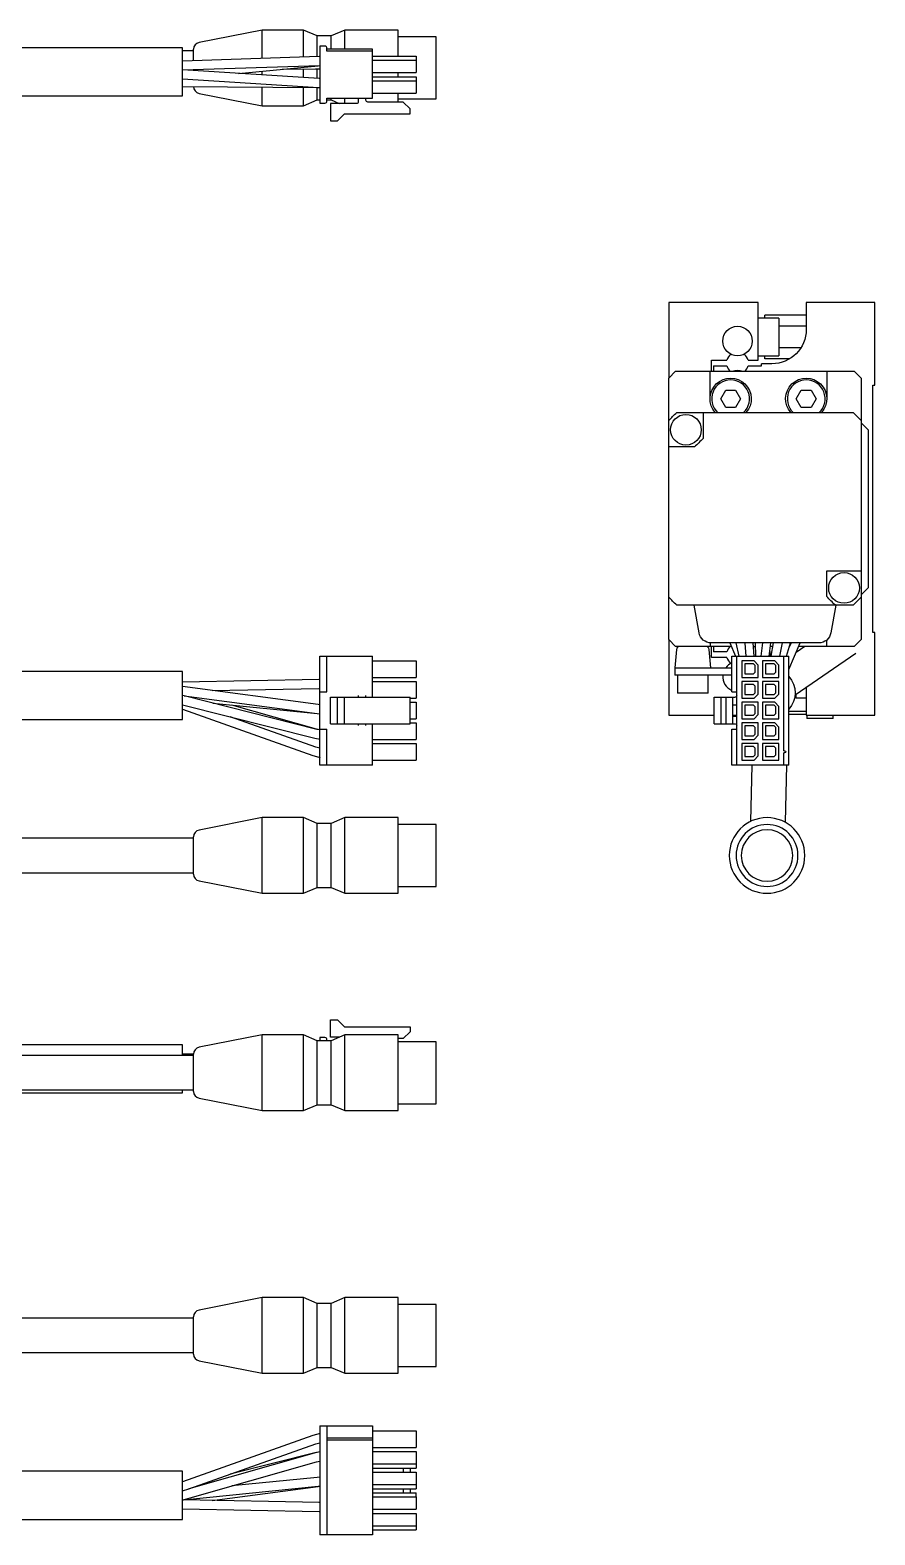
# Model space of a CAD drawing. Extents: x -2 to 320, y -8 to 290.
# Drawn here: x 196.7 to 319.7, y 61.4 to 280.2 of the extents above; entities that cross this region are included whole.
import ezdxf

# ---------------------------------------------------------------- set-up
doc = ezdxf.new("R2010")
doc.units = 0
doc.header["$LTSCALE"] = 0.5
doc.layers.add('MSM_CONTINUOUS', color=7, linetype='CONTINUOUS')

msp = doc.modelspace()

# ---------------------------------------------------------------- linework, layer by layer
at = {"layer": 'MSM_CONTINUOUS'}
for p, q in [((230.51, 280.21), (221.32, 278.4)), ((230.51, 276.08), (230.51, 280.21)), ((236.52, 280.21), (230.51, 280.21)), ((236.52, 276.28), (236.52, 280.21)), ((238.52, 279.36), (236.52, 280.21)), ((242.52, 280.21), (240.52, 279.36)), ((242.52, 277.41), (242.52, 280.21)), ((250.31, 280.21), (242.52, 280.21)), ((250.31, 276.43), (250.31, 280.21)), ((238.52, 276.34), (238.52, 279.36)), ((240.52, 279.36), (238.52, 279.36)), ((240.52, 277.41), (240.52, 279.36)), ((255.81, 279.21), (250.31, 279.21)), ((255.81, 270.21), (255.81, 279.21)), ((218.91, 277.64), (193.51, 277.64)), ((218.91, 270.64), (218.91, 277.64)), ((220.51, 277.21), (218.91, 277.21)), ((238.8, 276.35), (218.91, 275.71)), ((220.51, 275.76), (220.51, 277.42)), ((238.91, 276.35), (238.8, 276.35)), ((238.91, 277.87), (238.91, 269.59)), ((239.63, 277.87), (238.91, 277.87)), ((239.93, 277.16), (239.93, 277.57)), ((246.56, 277.41), (239.93, 277.41)), ((246.56, 277.16), (239.93, 277.16)), ((246.56, 270.3), (246.56, 277.41)), ((246.56, 276.43), (252.91, 276.43)), ((246.56, 275.83), (252.91, 275.83)), ((252.91, 276.43), (252.91, 274.03)), ((218.93, 274.41), (238.84, 275.05)), ((238.79, 273.16), (218.93, 274.41)), ((227.07, 273.9), (238.63, 275.02)), ((230.51, 273.68), (230.51, 274.23)), ((233.39, 274.51), (238.25, 274.55)), ((236.52, 273.31), (236.52, 274.54)), ((238.25, 274.55), (238.91, 274.55)), ((238.52, 273.18), (238.52, 274.55)), ((238.63, 275.02), (238.91, 275.05)), ((238.84, 275.05), (238.91, 275.05)), ((246.56, 274.03), (252.91, 274.03)), ((250.31, 273.43), (250.31, 274.03)), ((218.91, 273.1), (238.71, 271.87)), ((218.91, 272.01), (238.58, 271.86)), ((220.51, 271.99), (220.51, 272)), ((230.51, 269.21), (230.51, 271.92)), ((236.52, 269.21), (236.52, 271.87)), ((238.79, 273.17), (238.13, 273.2)), ((238.52, 270.06), (238.52, 271.88)), ((238.58, 271.86), (238.91, 271.86)), ((238.71, 271.87), (238.92, 271.86)), ((238.91, 273.17), (238.79, 273.17)), ((238.91, 273.16), (238.79, 273.16)), ((246.56, 273.43), (252.91, 273.43)), ((246.56, 272.83), (252.91, 272.83)), ((252.91, 273.43), (252.91, 271.03)), ((193.51, 270.64), (218.91, 270.64)), ((221.32, 271.01), (230.51, 269.21)), ((230.51, 269.21), (236.52, 269.21)), ((236.52, 269.21), (238.52, 270.06)), ((238.52, 270.06), (238.91, 270.06)), ((238.91, 269.59), (239.63, 269.59)), ((239.93, 270.3), (246.56, 270.3)), ((239.93, 269.89), (239.93, 270.3)), ((239.93, 270.06), (240.52, 270.06)), ((240.46, 269.55), (240.46, 267.02)), ((244.31, 269.55), (240.46, 269.55)), ((240.52, 270.06), (240.52, 270.3)), ((240.52, 270.06), (241.7, 269.55)), ((242.52, 269.55), (242.52, 270.3)), ((244.46, 270.3), (244.46, 269.7)), ((245.61, 270.02), (245.61, 270.3)), ((251.02, 269.74), (245.89, 269.74)), ((246.56, 271.03), (252.91, 271.03)), ((250.31, 269.74), (250.31, 271.03)), ((250.31, 270.21), (255.81, 270.21)), ((252.02, 268.74), (251.02, 269.74)), ((240.46, 267.02), (241.46, 267.02)), ((241.46, 267.02), (242.48, 268.04)), ((242.48, 268.04), (252.02, 268.04)), ((252.02, 268.04), (252.02, 268.74)), ((289.67, 240.59), (289.67, 229.59)), ((302.67, 240.59), (289.67, 240.59)), ((302.67, 232.19), (302.67, 240.59)), ((309.67, 238.77), (303.67, 238.77)), ((303.67, 238.34), (303.67, 238.77)), ((309.67, 240.59), (309.67, 236.69)), ((319.67, 240.59), (309.67, 240.59)), ((319.67, 228.59), (319.67, 240.59)), ((305.67, 238.34), (302.67, 238.34)), ((305.67, 238.34), (305.67, 232.84)), ((309.67, 237.18), (305.67, 237.18)), ((295.87, 232.19), (298.13, 232.19)), ((295.87, 230.59), (295.87, 232.19)), ((301.2, 232.19), (302.67, 232.19)), ((302.67, 232.84), (305.67, 232.84)), ((303.67, 232.42), (303.67, 232.84)), ((307.26, 232.42), (303.67, 232.42)), ((308.88, 234), (305.67, 234)), ((290.67, 230.59), (289.67, 229.59)), ((290.67, 230.59), (316.67, 230.59)), ((295.67, 226.59), (295.67, 230.59)), ((296.17, 231.39), (298.13, 231.39)), ((296.17, 231.39), (296.17, 230.59)), ((301.2, 231.39), (303.17, 231.39)), ((303.17, 231.39), (303.17, 231.69)), ((304.67, 231.69), (303.17, 231.69)), ((312.67, 230.59), (312.67, 226.59)), ((317.67, 229.59), (316.67, 230.59)), ((289.67, 223.44), (289.67, 229.59)), ((297.23, 226.59), (297.95, 227.84)), ((297.95, 227.84), (299.39, 227.84)), ((299.39, 227.84), (300.11, 226.59)), ((308.23, 226.59), (308.95, 227.84)), ((308.95, 227.84), (310.39, 227.84)), ((310.39, 227.84), (311.11, 226.59)), ((317.67, 229.59), (317.67, 223.44)), ((319.37, 228.59), (319.67, 228.59)), ((319.37, 192.59), (319.37, 228.59)), ((297.95, 225.34), (297.23, 226.59)), ((300.11, 226.59), (299.39, 225.34)), ((308.95, 225.34), (308.23, 226.59)), ((311.11, 226.59), (310.39, 225.34)), ((289.67, 197.75), (289.67, 223.44)), ((290.82, 224.59), (316.51, 224.59)), ((294.67, 224.59), (294.67, 220.84)), ((299.39, 225.34), (297.95, 225.34)), ((310.39, 225.34), (308.95, 225.34)), ((317.67, 223.44), (317.67, 197.75)), ((318.67, 222.09), (317.67, 223.09)), ((318.67, 222.09), (318.67, 199.09)), ((293.42, 219.59), (289.67, 219.59)), ((312.67, 201.59), (317.67, 201.59)), ((312.67, 197.84), (312.67, 201.59)), ((289.67, 191.59), (289.67, 197.75)), ((317.67, 198.09), (318.67, 199.09)), ((317.67, 197.75), (317.67, 191.59)), ((316.51, 196.59), (290.82, 196.59)), ((294.08, 192.58), (293.37, 196.59)), ((313.97, 196.59), (313.26, 192.58)), ((319.67, 192.59), (319.37, 192.59)), ((319.67, 180.59), (319.67, 192.59)), ((289.67, 191.59), (290.67, 190.59)), ((289.67, 191.59), (289.67, 180.59)), ((298.78, 190.59), (290.67, 190.59)), ((295.67, 191.1), (295.67, 190.59)), ((311.49, 191.09), (295.85, 191.09)), ((295.87, 188.99), (295.87, 190.59)), ((296.17, 190.59), (296.17, 189.79)), ((298.56, 191.09), (299.37, 189.19)), ((299.91, 189.19), (299.5, 191.09)), ((300.73, 191.07), (300.89, 189.19)), ((302.1, 189.19), (301.94, 191.09)), ((301.98, 190.59), (302.27, 190.59)), ((302.26, 191.09), (302.3, 189.19)), ((303.33, 191.09), (303.06, 189.19)), ((304.27, 189.19), (304.54, 191.09)), ((304.83, 190.59), (304.47, 190.59)), ((304.56, 189.19), (304.92, 191.09)), ((306.15, 191.12), (305.78, 189.19)), ((306.79, 189.19), (307.4, 191.09)), ((307.14, 187.24), (308.77, 191.09)), ((307.46, 191.07), (307.2, 190.46)), ((307.26, 190.59), (307.24, 190.59)), ((309.45, 190.59), (308.19, 189.72)), ((316.67, 190.59), (308.56, 190.59)), ((312.67, 190.59), (312.67, 191.53)), ((316.67, 190.59), (317.67, 191.59)), ((238.91, 189.19), (246.56, 189.19)), ((238.91, 173.34), (238.91, 189.19)), ((239.93, 184), (239.93, 189.19)), ((246.56, 183.2), (246.56, 189.19)), ((246.56, 188.47), (252.91, 188.47)), ((252.91, 188.47), (252.91, 186.07)), ((290.8, 190.13), (290.57, 187.49)), ((295.77, 187.49), (295.54, 190.13)), ((298.13, 188.99), (295.87, 188.99)), ((298.13, 189.79), (296.17, 189.79)), ((298.86, 184), (298.86, 189.19)), ((298.86, 189.19), (307.14, 189.19)), ((299.57, 173.34), (299.57, 189.19)), ((300.3, 188.47), (300.3, 186.07)), ((302.1, 188.47), (300.3, 188.47)), ((302.1, 188.47), (302.7, 187.87)), ((303.3, 188.47), (303.3, 186.07)), ((305.1, 188.47), (303.3, 188.47)), ((304.36, 189.84), (304.42, 189.19)), ((304.39, 189.49), (304.62, 189.49)), ((305.7, 187.87), (305.1, 188.47)), ((306.43, 175.42), (306.43, 189.19)), ((307.14, 173.34), (307.14, 189.19)), ((308.06, 183.56), (316.88, 189.63)), ((218.91, 186.94), (168.91, 186.94)), ((218.91, 179.94), (218.91, 186.94)), ((246.56, 186.07), (252.91, 186.07)), ((290.57, 187.49), (298.86, 187.49)), ((290.57, 187.49), (290.57, 186.39)), ((298.86, 186.39), (290.57, 186.39)), ((290.92, 186.39), (290.92, 183.79)), ((295.42, 183.79), (295.42, 186.39)), ((300.3, 186.07), (302.7, 186.07)), ((302, 188.06), (300.75, 188.06)), ((300.75, 188.06), (300.75, 186.59)), ((300.75, 186.59), (302, 186.59)), ((302.25, 187.81), (302, 188.06)), ((302, 186.59), (302.25, 186.84)), ((302.25, 186.84), (302.25, 187.81)), ((302.7, 186.07), (302.7, 187.87)), ((303.3, 186.07), (305.7, 186.07)), ((305, 188.06), (303.75, 188.06)), ((303.75, 188.06), (303.75, 186.59)), ((303.75, 186.59), (305, 186.59)), ((305.25, 187.81), (305, 188.06)), ((305, 186.59), (305.25, 186.84)), ((305.25, 186.84), (305.25, 187.81)), ((305.7, 186.07), (305.7, 187.87)), ((238.8, 185.79), (218.91, 185.39)), ((238.67, 182.13), (218.91, 184.75)), ((223.21, 184.18), (238.76, 184.49)), ((238.91, 185.79), (238.74, 185.79)), ((238.76, 184.49), (238.91, 184.49)), ((238.91, 185.79), (238.8, 185.79)), ((238.91, 184), (239.93, 184)), ((246.56, 185.47), (252.91, 185.47)), ((252.91, 185.47), (252.91, 183.07)), ((298.86, 184), (299.57, 184)), ((300.3, 185.47), (300.3, 183.07)), ((302.7, 185.47), (300.3, 185.47)), ((302, 185.06), (300.75, 185.06)), ((300.75, 185.06), (300.75, 183.59)), ((302.25, 184.81), (302, 185.06)), ((302, 183.59), (302.25, 183.84)), ((302.25, 183.84), (302.25, 184.81)), ((302.7, 183.67), (302.7, 185.47)), ((303.3, 185.47), (303.3, 183.07)), ((305.7, 185.47), (303.3, 185.47)), ((305, 185.06), (303.75, 185.06)), ((303.75, 185.06), (303.75, 183.59)), ((305.25, 184.81), (305, 185.06)), ((305, 183.59), (305.25, 183.84)), ((305.25, 183.84), (305.25, 184.81)), ((305.7, 183.67), (305.7, 185.47)), ((309.67, 184.49), (309.67, 180.59)), ((219.13, 183.41), (218.91, 183.45)), ((218.91, 182.12), (238.15, 177.26)), ((219.13, 183.41), (238.5, 180.84)), ((238.47, 178.52), (219.13, 183.41)), ((223.33, 182.35), (238.5, 180.83)), ((238.42, 178.56), (226.1, 182.07)), ((238.91, 182.1), (238.67, 182.13)), ((240.46, 179.34), (240.46, 183.2)), ((240.46, 183.2), (241.46, 183.2)), ((241.46, 179.34), (241.46, 183.2)), ((241.46, 183.2), (242.48, 183.2)), ((242.48, 179.34), (242.48, 183.2)), ((242.48, 183.2), (252.02, 183.2)), ((244.46, 183.45), (244.46, 183.2)), ((245.61, 183.2), (245.61, 183.45)), ((252.02, 179.34), (252.02, 183.2)), ((252.02, 183.07), (252.91, 183.07)), ((252.02, 182.47), (252.91, 182.47)), ((252.91, 182.47), (252.91, 180.07)), ((295.42, 183.79), (290.92, 183.79)), ((296.29, 179.34), (296.29, 183.2)), ((296.29, 183.2), (299.32, 183.2)), ((297.31, 179.34), (297.31, 183.2)), ((298.01, 179.34), (298.01, 183.2)), ((299.01, 179.34), (299.01, 183.2)), ((299.01, 182.1), (299.57, 182.1)), ((300.3, 183.07), (302.1, 183.07)), ((300.3, 182.47), (300.3, 180.07)), ((302.7, 182.47), (300.3, 182.47)), ((300.75, 183.59), (302, 183.59)), ((302, 182.06), (300.75, 182.06)), ((300.75, 182.06), (300.75, 180.59)), ((302.25, 181.81), (302, 182.06)), ((302.1, 183.07), (302.7, 183.67)), ((302.25, 180.84), (302.25, 181.81)), ((302.7, 180.67), (302.7, 182.47)), ((303.3, 183.07), (305.1, 183.07)), ((303.3, 182.47), (303.3, 180.07)), ((305.1, 182.47), (303.3, 182.47)), ((303.75, 183.59), (305, 183.59)), ((305, 182.06), (303.75, 182.06)), ((303.75, 182.06), (303.75, 180.59)), ((305.25, 181.81), (305, 182.06)), ((305.7, 183.67), (305.1, 183.07)), ((305.7, 181.87), (305.1, 182.47)), ((305.25, 180.84), (305.25, 181.81)), ((305.7, 180.07), (305.7, 181.87)), ((308.17, 183.64), (308.17, 183.09)), ((308.17, 183.09), (309.67, 183.09)), ((168.91, 179.94), (218.91, 179.94)), ((218.91, 181.45), (237.88, 174.72)), ((238.32, 175.94), (225.84, 180.37)), ((238.5, 180.84), (238.92, 180.8)), ((238.5, 180.83), (238.91, 180.8)), ((252.02, 180.07), (252.91, 180.07)), ((252.02, 179.47), (252.91, 179.47)), ((252.91, 179.47), (252.91, 177.07)), ((289.67, 180.59), (296.29, 180.59)), ((299.01, 180.59), (299.57, 180.59)), ((299.01, 180.45), (299.57, 180.45)), ((300.3, 180.07), (302.1, 180.07)), ((300.3, 179.47), (300.3, 177.07)), ((302.7, 179.47), (300.3, 179.47)), ((300.75, 180.59), (302, 180.59)), ((302, 180.59), (302.25, 180.84)), ((302.1, 180.07), (302.7, 180.67)), ((302.7, 177.67), (302.7, 179.47)), ((303.3, 180.07), (305.7, 180.07)), ((303.3, 179.47), (303.3, 177.07)), ((305.1, 179.47), (303.3, 179.47)), ((303.75, 180.59), (305, 180.59)), ((305, 180.59), (305.25, 180.84)), ((305.7, 178.87), (305.1, 179.47)), ((307.14, 181.19), (309.67, 181.19)), ((309.67, 180.69), (307.14, 180.69)), ((309.67, 180.59), (319.67, 180.59)), ((309.77, 180.59), (309.77, 180.09)), ((313.57, 180.09), (309.77, 180.09)), ((313.57, 180.09), (313.57, 180.59)), ((238.15, 177.26), (238.92, 177.12)), ((238.91, 178.45), (238.42, 178.56)), ((238.91, 178.44), (238.47, 178.52)), ((238.91, 178.54), (239.93, 178.54)), ((239.93, 173.34), (239.93, 178.54)), ((240.46, 179.34), (241.46, 179.34)), ((241.46, 179.34), (242.48, 179.34)), ((242.48, 179.34), (252.02, 179.34)), ((244.46, 179.34), (244.46, 179.09)), ((245.61, 179.09), (245.61, 179.34)), ((246.56, 173.34), (246.56, 179.34)), ((296.29, 179.34), (299.32, 179.34)), ((298.86, 173.34), (298.86, 178.54)), ((298.86, 178.54), (299.57, 178.54)), ((302, 179.06), (300.75, 179.06)), ((300.75, 179.06), (300.75, 177.59)), ((300.75, 177.59), (302, 177.59)), ((302.25, 178.81), (302, 179.06)), ((302, 177.59), (302.25, 177.84)), ((302.1, 177.07), (302.7, 177.67)), ((302.25, 177.84), (302.25, 178.81)), ((305, 179.06), (303.75, 179.06)), ((303.75, 179.06), (303.75, 177.59)), ((303.75, 177.59), (305, 177.59)), ((305.25, 178.81), (305, 179.06)), ((305, 177.59), (305.25, 177.84)), ((305.25, 177.84), (305.25, 178.81)), ((305.7, 177.07), (305.7, 178.87)), ((238.91, 175.78), (238.31, 175.95)), ((246.56, 177.07), (252.91, 177.07)), ((246.56, 176.47), (252.91, 176.47)), ((252.91, 176.47), (252.91, 174.07)), ((300.3, 177.07), (302.1, 177.07)), ((300.3, 176.47), (300.3, 174.07)), ((302.7, 176.47), (300.3, 176.47)), ((302, 176.06), (300.75, 176.06)), ((300.75, 176.06), (300.75, 174.59)), ((302.25, 175.81), (302, 176.06)), ((302.25, 174.84), (302.25, 175.81)), ((302.7, 174.67), (302.7, 176.47)), ((303.3, 177.07), (305.7, 177.07)), ((305.7, 176.47), (303.3, 176.47)), ((303.3, 176.47), (303.3, 174.07)), ((305, 176.06), (303.75, 176.06)), ((303.75, 176.06), (303.75, 174.59)), ((305.25, 175.81), (305, 176.06)), ((305.25, 174.84), (305.25, 175.81)), ((305.7, 174.07), (305.7, 176.47)), ((306.43, 175.42), (306.53, 175.42)), ((306.53, 175.12), (306.43, 175.12)), ((306.43, 173.34), (306.43, 175.12)), ((237.87, 174.72), (238.91, 174.46)), ((237.88, 174.72), (238.92, 174.46)), ((246.56, 173.34), (238.91, 173.34)), ((246.56, 174.07), (252.91, 174.07)), ((307.14, 173.34), (298.86, 173.34)), ((300.3, 174.07), (302.1, 174.07)), ((300.75, 174.59), (302, 174.59)), ((301.6, 165.15), (301.81, 173.34)), ((302, 174.59), (302.25, 174.84)), ((302.1, 174.07), (302.7, 174.67)), ((303.3, 174.07), (305.7, 174.07)), ((303.75, 174.59), (305, 174.59)), ((305, 174.59), (305.25, 174.84)), ((306.81, 173.34), (306.6, 165.02)), ((230.51, 165.69), (221.32, 163.88)), ((230.51, 154.69), (230.51, 165.69)), ((236.52, 165.69), (230.51, 165.69)), ((236.52, 154.69), (236.52, 165.69)), ((238.52, 164.84), (236.52, 165.69)), ((238.52, 155.54), (238.52, 164.84)), ((240.52, 164.84), (238.52, 164.84)), ((242.52, 165.69), (240.52, 164.84)), ((240.52, 155.54), (240.52, 164.84)), ((242.52, 154.69), (242.52, 165.69)), ((250.31, 165.69), (242.52, 165.69)), ((250.31, 154.69), (250.31, 165.69)), ((255.81, 164.69), (250.31, 164.69)), ((255.81, 155.69), (255.81, 164.69)), ((220.51, 162.69), (175.91, 162.69)), ((220.51, 157.48), (220.51, 162.9)), ((175.91, 157.69), (220.51, 157.69)), ((221.32, 156.5), (230.51, 154.69)), ((236.52, 154.69), (238.52, 155.54)), ((238.52, 155.54), (240.52, 155.54)), ((240.52, 155.54), (242.52, 154.69)), ((250.31, 155.69), (255.81, 155.69)), ((230.51, 154.69), (236.52, 154.69)), ((242.52, 154.69), (250.31, 154.69)), ((240.46, 136.29), (241.46, 136.29)), ((240.46, 133.76), (240.46, 136.29)), ((241.46, 136.29), (242.48, 135.27)), ((230.51, 134.1), (221.32, 132.3)), ((230.51, 123.1), (230.51, 134.1)), ((236.52, 134.1), (230.51, 134.1)), ((236.52, 123.1), (236.52, 134.1)), ((238.52, 133.25), (236.52, 134.1)), ((238.91, 133.72), (238.91, 133.25)), ((239.63, 133.72), (238.91, 133.72)), ((241.7, 133.76), (240.46, 133.76)), ((242.52, 134.1), (240.52, 133.25)), ((242.48, 135.27), (252.02, 135.27)), ((242.52, 123.1), (242.52, 134.1)), ((250.31, 134.1), (242.52, 134.1)), ((250.31, 123.1), (250.31, 134.1)), ((251.02, 133.57), (250.31, 133.57)), ((252.02, 134.57), (251.02, 133.57)), ((252.02, 135.27), (252.02, 134.57)), ((218.91, 132.67), (168.91, 132.67)), ((218.91, 131.1), (218.91, 132.67)), ((220.51, 131.31), (218.91, 131.3)), ((220.51, 125.89), (220.51, 131.32)), ((238.52, 123.95), (238.52, 133.25)), ((240.52, 133.25), (238.52, 133.25)), ((239.93, 133.25), (239.93, 133.42)), ((240.52, 123.95), (240.52, 133.25)), ((255.81, 133.1), (250.31, 133.1)), ((255.81, 124.1), (255.81, 133.1)), ((220.51, 131.1), (175.91, 131.1)), ((168.91, 125.67), (218.91, 125.67)), ((175.91, 126.1), (220.51, 126.1)), ((218.91, 125.67), (218.91, 126.1)), ((221.32, 124.91), (230.51, 123.1)), ((230.51, 123.1), (236.52, 123.1)), ((236.52, 123.1), (238.52, 123.95)), ((238.52, 123.95), (240.52, 123.95)), ((240.52, 123.95), (242.52, 123.1)), ((242.52, 123.1), (250.31, 123.1)), ((250.31, 124.1), (255.81, 124.1)), ((230.51, 95.9), (221.32, 94.09)), ((230.51, 84.9), (230.51, 95.9)), ((236.52, 95.9), (230.51, 95.9)), ((236.52, 84.9), (236.52, 95.9)), ((238.52, 95.05), (236.52, 95.9)), ((238.52, 85.75), (238.52, 95.05)), ((240.52, 95.05), (238.52, 95.05)), ((242.52, 95.9), (240.52, 95.05)), ((240.52, 85.75), (240.52, 95.05)), ((242.52, 84.9), (242.52, 95.9)), ((250.31, 95.9), (242.52, 95.9)), ((250.31, 84.9), (250.31, 95.9)), ((255.81, 94.9), (250.31, 94.9)), ((255.81, 85.9), (255.81, 94.9)), ((220.51, 92.9), (175.91, 92.9)), ((220.51, 87.69), (220.51, 93.11)), ((175.91, 87.9), (220.51, 87.9)), ((221.32, 86.71), (230.51, 84.9)), ((236.52, 84.9), (238.52, 85.75)), ((238.52, 85.75), (240.52, 85.75)), ((240.52, 85.75), (242.52, 84.9)), ((250.31, 85.9), (255.81, 85.9)), ((230.51, 84.9), (236.52, 84.9)), ((242.52, 84.9), (250.31, 84.9)), ((238.91, 77.25), (246.56, 77.25)), ((238.91, 77.25), (238.91, 61.4)), ((239.93, 77.25), (239.93, 61.4)), ((246.56, 77.25), (246.56, 61.4)), ((237.88, 75.87), (218.91, 69.14)), ((219.85, 68.09), (238.32, 74.65)), ((238.92, 76.13), (237.88, 75.87)), ((238.31, 74.65), (238.91, 74.81)), ((238.32, 74.65), (238.91, 74.81)), ((246.56, 75.47), (239.93, 75.47)), ((246.56, 75.17), (239.93, 75.17)), ((246.56, 76.52), (252.91, 76.52)), ((252.91, 76.52), (252.91, 74.12)), ((238.06, 73.28), (219.85, 68.09)), ((238.15, 73.33), (225.84, 70.22)), ((238.92, 73.46), (238.06, 73.28)), ((238.92, 73.47), (238.15, 73.33)), ((246.56, 74.12), (252.91, 74.12)), ((246.56, 73.52), (252.91, 73.52)), ((252.91, 73.52), (252.91, 71.72)), ((218.91, 70.65), (168.91, 70.65)), ((218.91, 63.65), (218.91, 70.65)), ((219, 66.5), (238.42, 72.03)), ((238.42, 72.03), (238.91, 72.14)), ((246.56, 71.72), (252.91, 71.72)), ((246.56, 71.12), (252.91, 71.12)), ((246.56, 70.52), (252.91, 70.52)), ((251.02, 71.12), (251.02, 70.52)), ((252.02, 71.12), (252.02, 70.52)), ((252.91, 71.72), (252.91, 71.12)), ((252.91, 70.52), (252.91, 68.72)), ((218.91, 67.79), (219.85, 68.09)), ((219.04, 66.51), (238.63, 68.47)), ((223.21, 66.41), (238.67, 68.46)), ((238.5, 69.76), (226.1, 68.52)), ((238.91, 69.79), (238.5, 69.76)), ((238.63, 68.47), (238.91, 68.49)), ((238.67, 68.46), (238.91, 68.49)), ((246.56, 68.72), (252.91, 68.72)), ((246.56, 68.12), (252.91, 68.12)), ((251.02, 68.12), (251.02, 67.52)), ((252.02, 68.12), (252.02, 67.52)), ((252.91, 68.72), (252.91, 68.12)), ((238.83, 66.1), (219, 66.5)), ((238.91, 66.1), (238.76, 66.1)), ((238.91, 66.1), (238.83, 66.1)), ((246.56, 67.52), (252.91, 67.52)), ((246.56, 66.92), (252.91, 66.92)), ((252.91, 66.92), (252.91, 67.52)), ((252.91, 66.92), (252.91, 65.12)), ((168.91, 63.65), (218.91, 63.65)), ((218.91, 65.2), (238.8, 64.8)), ((238.8, 64.8), (238.91, 64.8)), ((246.56, 65.12), (252.91, 65.12)), ((246.56, 64.52), (252.91, 64.52)), ((252.91, 64.52), (252.91, 62.72)), ((246.56, 61.4), (238.91, 61.4)), ((246.56, 62.72), (252.91, 62.72)), ((246.56, 62.12), (252.91, 62.12)), ((252.91, 62.72), (252.91, 62.12))]:
    msp.add_line(p, q, dxfattribs=at)
for centre, radius in [((299.67, 234.99), 2.15), ((292.17, 222.09), 2.23), ((315.17, 199.09), 2.23)]:
    msp.add_circle(centre, radius, dxfattribs=at)
at = {"layer": 'MSM_CONTINUOUS', "extrusion": (0, 0, -1)}
for radius in [5.5, 4.5, 3.75]:
    msp.add_circle((-303.97, 160.19), radius, dxfattribs=at)
at = {"layer": 'MSM_CONTINUOUS'}
for centre, radius, start, end in [((221.51, 277.42), 1, 101.1187, 180), ((239.63, 277.57), 0.3, 360, 90), ((221.51, 271.99), 1, 180, 258.8813), ((239.63, 269.89), 0.3, 270, 360), ((299.67, 231.79), 1.59, 126.779, 165.406), ((299.67, 231.79), 1.59, 14.594, 53.221), ((299.67, 231.79), 1.59, 194.594, 229.1046), ((299.67, 231.79), 1.59, 310.8954, 345.406), ((298.67, 226.59), 2.75, 313.3418, 226.6582), ((309.67, 226.59), 2.75, 313.3418, 226.6582), ((291.3, 190.09), 0.5, 90, 175), ((295.04, 190.09), 0.5, 5, 90), ((299.67, 189.39), 1.59, 130.8954, 165.406), ((299.67, 186.19), 2.15, 112.1801, 142.7963), ((299.67, 189.39), 1.59, 194.594, 233.221), ((299.67, 186.19), 2.15, 174.6624, 247.8199), ((221.51, 162.9), 1, 101.1187, 180), ((221.51, 157.48), 1, 180, 258.8813), ((239.63, 133.42), 0.3, 0, 90), ((221.51, 131.32), 1, 101.1187, 180), ((221.51, 125.89), 1, 180, 258.8813), ((221.51, 93.11), 1, 101.1187, 180), ((221.51, 87.69), 1, 180, 258.8813)]:
    msp.add_arc(centre, radius, start, end, dxfattribs=at)
at = {"layer": 'MSM_CONTINUOUS', "extrusion": (0, 0, -1)}
for centre, radius, start, end in [((-244.31, 269.7), 0.15, 180, 270), ((-245.89, 270.02), 0.28, 270, 0), ((-304.67, 236.69), 5, 180, 270), ((-298.67, 226.59), 3, 318.1897, 221.8103), ((-299.67, 228.59), 2.15, 68.4711, 111.5289), ((-309.67, 226.59), 3, 318.1897, 221.8103), ((-303.67, 210.59), 19, 42.5374, 47.4636), ((-303.67, 210.59), 19, 132.5364, 137.4636), ((-280.62, 233.64), 19, 222.3336, 227.6664), ((-303.67, 210.59), 19, 312.5374, 317.4626), ((-326.71, 210.64), 19, 312.3336, 317.6664), ((-303.67, 210.59), 19, 222.5364, 227.4626), ((-295.85, 192.89), 1.8, 270, 350), ((-311.49, 192.89), 1.8, 190, 270), ((-304.57, 183.82), 3.5, 137.2067, 222.7933), ((-304.67, 184.49), 5, 177.9642, 180), ((-299.32, 183.45), 0.25, 180, 270), ((-299.32, 179.09), 0.25, 90, 180), ((-306.53, 175.27), 0.15, 90, 270)]:
    msp.add_arc(centre, radius, start, end, dxfattribs=at)

doc.saveas('drawing.dxf')
